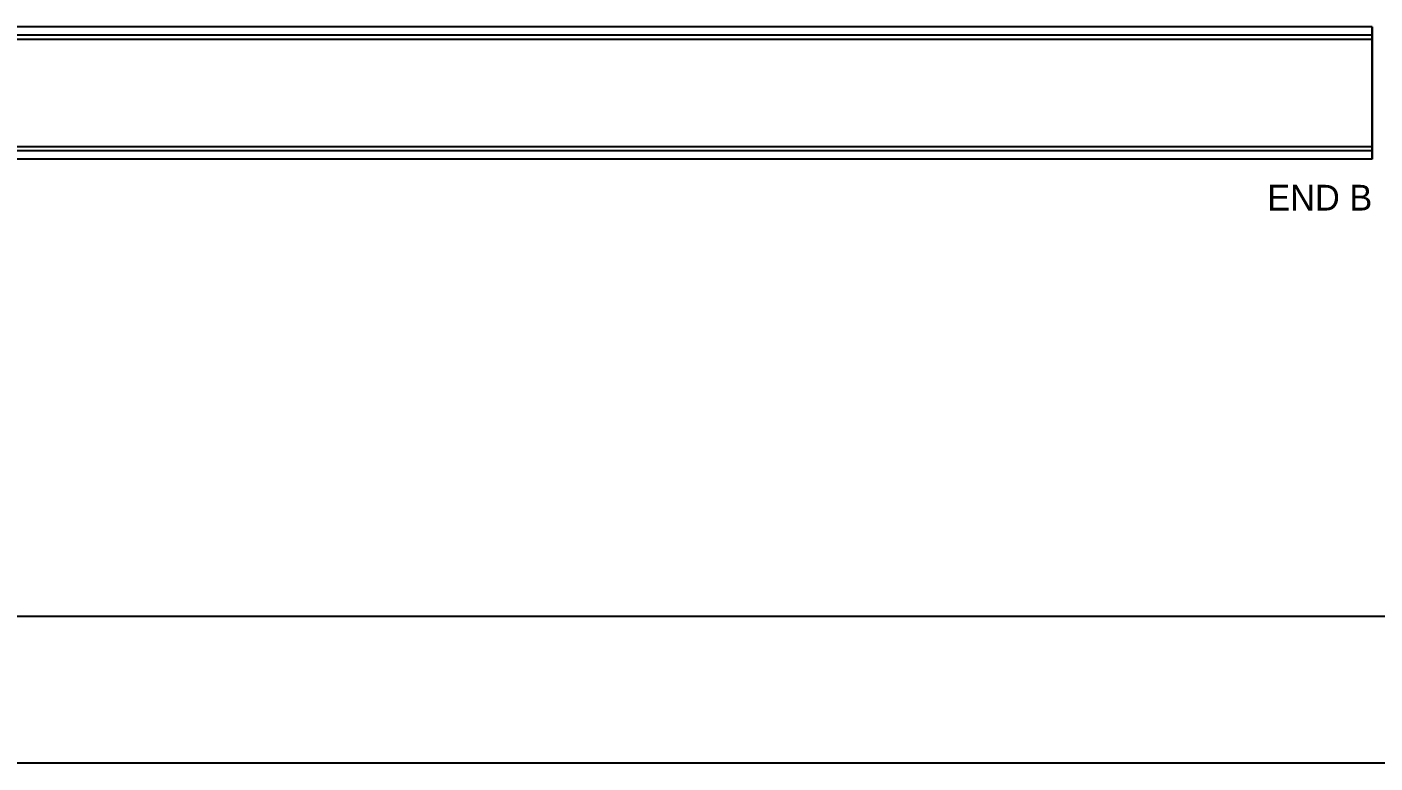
# Model space of a CAD drawing. Header units: inches. Extents: x 2 to 134, y 2 to 86.
# Drawn here: x 48.19 to 89, y 1.89 to 24.17 of the extents above; entities that cross this region are included whole.
import ezdxf
from ezdxf.enums import TextEntityAlignment as Align

# ---------------------------------------------------------------- set-up
doc = ezdxf.new("R2010")
doc.units = ezdxf.units.IN
doc.header["$MEASUREMENT"] = 0

msp = doc.modelspace()

# ---------------------------------------------------------------- linework, layer by layer
at = {"layer": 'OUTLINE'}
for p, q in [((88.92, 24.167), (21.08, 24.167)), ((88.92, 24.167), (21.08, 24.167)), ((88.92, 24.166), (88.92, 24.167)), ((88.92, 24.167), (88.92, 24.167)), ((88.92, 24.167), (88.92, 24.167)), ((88.92, 24.167), (88.92, 24.166)), ((88.92, 24.165), (88.92, 24.166)), ((88.92, 24.166), (88.92, 24.166)), ((88.92, 24.166), (88.92, 24.166)), ((88.92, 24.166), (88.92, 24.165)), ((88.92, 24.164), (88.92, 24.165)), ((88.92, 24.165), (88.92, 24.164)), ((88.92, 24.163), (88.92, 24.164)), ((88.92, 24.164), (88.92, 24.163)), ((88.92, 24.161), (88.92, 24.163)), ((88.92, 24.163), (88.92, 24.161)), ((88.92, 24.159), (88.92, 24.161)), ((88.92, 24.161), (88.92, 24.159)), ((88.92, 24.158), (88.92, 24.159)), ((88.92, 24.159), (88.92, 24.158)), ((88.92, 24.155), (88.92, 24.158)), ((88.92, 24.158), (88.92, 24.155)), ((88.92, 24.153), (88.92, 24.155)), ((88.92, 24.155), (88.92, 24.153)), ((88.92, 24.151), (88.92, 24.153)), ((88.92, 24.153), (88.92, 24.151)), ((88.92, 24.148), (88.92, 24.151)), ((88.92, 24.151), (88.92, 24.148)), ((88.92, 24.145), (88.92, 24.148)), ((88.92, 24.148), (88.92, 24.145)), ((88.92, 24.142), (88.92, 24.145)), ((88.92, 24.145), (88.92, 24.142)), ((88.92, 24.138), (88.92, 24.142)), ((88.92, 24.142), (88.92, 24.138)), ((88.92, 24.134), (88.92, 24.138)), ((88.92, 24.138), (88.92, 24.134)), ((88.92, 24.131), (88.92, 24.134)), ((88.92, 24.134), (88.92, 24.131)), ((88.92, 24.127), (88.92, 24.131)), ((88.92, 24.131), (88.92, 24.127)), ((88.92, 24.122), (88.92, 24.127)), ((88.92, 24.127), (88.92, 24.122)), ((88.92, 24.118), (88.92, 24.122)), ((88.92, 24.122), (88.92, 24.118)), ((88.92, 24.113), (88.92, 24.118)), ((88.92, 24.118), (88.92, 24.113)), ((88.92, 24.108), (88.92, 24.113)), ((88.92, 24.113), (88.92, 24.108)), ((88.92, 24.103), (88.92, 24.108)), ((88.92, 24.108), (88.92, 24.103)), ((88.92, 24.098), (88.92, 24.103)), ((88.92, 24.103), (88.92, 24.098)), ((88.92, 24.093), (88.92, 24.098)), ((88.92, 24.098), (88.92, 24.093)), ((88.92, 24.087), (88.92, 24.093)), ((88.92, 24.093), (88.92, 24.087)), ((88.92, 24.082), (88.92, 24.087)), ((88.92, 24.087), (88.92, 24.082)), ((88.92, 24.076), (88.92, 24.082)), ((88.92, 24.082), (88.92, 24.076)), ((88.92, 23.917), (21.08, 23.917)), ((88.92, 23.917), (21.08, 23.917)), ((88.92, 23.792), (21.08, 23.792)), ((88.92, 23.792), (21.08, 23.792)), ((88.92, 23.792), (21.08, 23.792)), ((88.92, 23.792), (21.08, 23.792)), ((88.92, 24.07), (88.92, 24.076)), ((88.92, 24.076), (88.92, 24.07)), ((88.92, 24.063), (88.92, 24.07)), ((88.92, 24.07), (88.92, 24.063)), ((88.92, 24.057), (88.92, 24.063)), ((88.92, 24.063), (88.92, 24.057)), ((88.92, 24.05), (88.92, 24.057)), ((88.92, 24.057), (88.92, 24.05)), ((88.92, 24.044), (88.92, 24.05)), ((88.92, 24.05), (88.92, 24.044)), ((88.92, 24.037), (88.92, 24.044)), ((88.92, 24.044), (88.92, 24.037)), ((88.92, 24.03), (88.92, 24.037)), ((88.92, 24.037), (88.92, 24.03)), ((88.92, 24.022), (88.92, 24.03)), ((88.92, 24.03), (88.92, 24.022)), ((88.92, 24.015), (88.92, 24.022)), ((88.92, 24.022), (88.92, 24.015)), ((88.92, 24.008), (88.92, 24.015)), ((88.92, 24.015), (88.92, 24.008)), ((88.92, 24), (88.92, 24.008)), ((88.92, 24.008), (88.92, 24)), ((88.92, 23.992), (88.92, 24)), ((88.92, 24), (88.92, 23.992)), ((88.92, 23.984), (88.92, 23.992)), ((88.92, 23.992), (88.92, 23.984)), ((88.92, 23.977), (88.92, 23.984)), ((88.92, 23.984), (88.92, 23.977)), ((88.92, 23.968), (88.92, 23.977)), ((88.92, 23.977), (88.92, 23.968)), ((88.92, 23.96), (88.92, 23.968)), ((88.92, 23.968), (88.92, 23.96)), ((88.92, 23.952), (88.92, 23.96)), ((88.92, 23.96), (88.92, 23.952)), ((88.92, 23.944), (88.92, 23.952)), ((88.92, 23.952), (88.92, 23.944)), ((88.92, 23.935), (88.92, 23.944)), ((88.92, 23.944), (88.92, 23.935)), ((88.92, 23.927), (88.92, 23.935)), ((88.92, 23.935), (88.92, 23.927)), ((88.92, 23.918), (88.92, 23.927)), ((88.92, 23.927), (88.92, 23.918)), ((88.92, 23.909), (88.92, 23.918)), ((88.92, 23.918), (88.92, 23.909)), ((88.92, 23.916), (88.92, 23.917)), ((88.92, 23.917), (88.92, 23.917)), ((88.92, 23.917), (88.92, 23.917)), ((88.92, 23.917), (88.92, 23.917)), ((88.92, 23.917), (88.92, 23.917)), ((88.92, 23.917), (88.92, 23.916)), ((88.92, 23.915), (88.92, 23.916)), ((88.92, 23.916), (88.92, 23.916)), ((88.92, 23.916), (88.92, 23.916)), ((88.92, 23.916), (88.92, 23.916)), ((88.92, 23.916), (88.92, 23.916)), ((88.92, 23.916), (88.92, 23.915)), ((88.92, 23.914), (88.92, 23.915)), ((88.92, 23.915), (88.92, 23.915)), ((88.92, 23.915), (88.92, 23.915)), ((88.92, 23.915), (88.92, 23.914)), ((88.92, 23.913), (88.92, 23.914)), ((88.92, 23.914), (88.92, 23.914)), ((88.92, 23.914), (88.92, 23.914)), ((88.92, 23.914), (88.92, 23.913)), ((88.92, 23.912), (88.92, 23.913)), ((88.92, 23.913), (88.92, 23.912)), ((88.92, 23.911), (88.92, 23.912)), ((88.92, 23.912), (88.92, 23.911)), ((88.92, 23.91), (88.92, 23.911)), ((88.92, 23.911), (88.92, 23.91)), ((88.92, 23.909), (88.92, 23.91)), ((88.92, 23.91), (88.92, 23.909)), ((88.92, 23.908), (88.92, 23.909)), ((88.92, 23.909), (88.92, 23.908)), ((88.92, 23.901), (88.92, 23.909)), ((88.92, 23.909), (88.92, 23.901)), ((88.92, 23.907), (88.92, 23.908)), ((88.92, 23.908), (88.92, 23.907)), ((88.92, 23.906), (88.92, 23.907)), ((88.92, 23.907), (88.92, 23.906)), ((88.92, 23.905), (88.92, 23.906)), ((88.92, 23.906), (88.92, 23.905)), ((88.92, 23.903), (88.92, 23.905)), ((88.92, 23.905), (88.92, 23.903)), ((88.92, 23.902), (88.92, 23.903)), ((88.92, 23.903), (88.92, 23.902)), ((88.92, 23.9), (88.92, 23.902)), ((88.92, 23.902), (88.92, 23.9)), ((88.92, 23.892), (88.92, 23.901)), ((88.92, 23.901), (88.92, 23.892)), ((88.92, 23.899), (88.92, 23.9)), ((88.92, 23.9), (88.92, 23.899)), ((88.92, 23.897), (88.92, 23.899)), ((88.92, 23.899), (88.92, 23.897)), ((88.92, 23.896), (88.92, 23.897)), ((88.92, 23.897), (88.92, 23.896)), ((88.92, 23.894), (88.92, 23.896)), ((88.92, 23.896), (88.92, 23.894)), ((88.92, 23.892), (88.92, 23.894)), ((88.92, 23.894), (88.92, 23.892)), ((88.92, 23.89), (88.92, 23.892)), ((88.92, 23.892), (88.92, 23.89)), ((88.92, 23.883), (88.92, 23.892)), ((88.92, 23.892), (88.92, 23.883)), ((88.92, 23.888), (88.92, 23.89)), ((88.92, 23.89), (88.92, 23.888)), ((88.92, 23.886), (88.92, 23.888)), ((88.92, 23.888), (88.92, 23.886)), ((88.92, 23.884), (88.92, 23.886)), ((88.92, 23.886), (88.92, 23.884)), ((88.92, 23.882), (88.92, 23.884)), ((88.92, 23.884), (88.92, 23.882)), ((88.92, 23.874), (88.92, 23.883)), ((88.92, 23.883), (88.92, 23.874)), ((88.92, 23.88), (88.92, 23.882)), ((88.92, 23.882), (88.92, 23.88)), ((88.92, 23.878), (88.92, 23.88)), ((88.92, 23.88), (88.92, 23.878)), ((88.92, 23.876), (88.92, 23.878)), ((88.92, 23.878), (88.92, 23.876)), ((88.92, 23.873), (88.92, 23.876)), ((88.92, 23.876), (88.92, 23.873)), ((88.92, 23.865), (88.92, 23.874)), ((88.92, 23.874), (88.92, 23.865)), ((88.92, 23.871), (88.92, 23.873)), ((88.92, 23.873), (88.92, 23.871)), ((88.92, 23.869), (88.92, 23.871)), ((88.92, 23.871), (88.92, 23.869)), ((88.92, 23.866), (88.92, 23.869)), ((88.92, 23.869), (88.92, 23.866)), ((88.92, 23.864), (88.92, 23.866)), ((88.92, 23.866), (88.92, 23.864)), ((88.92, 23.856), (88.92, 23.865)), ((88.92, 23.865), (88.92, 23.856)), ((88.92, 23.861), (88.92, 23.864)), ((88.92, 23.864), (88.92, 23.861)), ((88.92, 23.859), (88.92, 23.861)), ((88.92, 23.861), (88.92, 23.859)), ((88.92, 23.856), (88.92, 23.859)), ((88.92, 23.859), (88.92, 23.856)), ((88.92, 23.853), (88.92, 23.856)), ((88.92, 23.856), (88.92, 23.853)), ((88.92, 23.847), (88.92, 23.856)), ((88.92, 23.856), (88.92, 23.847)), ((88.92, 23.851), (88.92, 23.853)), ((88.92, 23.853), (88.92, 23.851)), ((88.92, 23.848), (88.92, 23.851)), ((88.92, 23.851), (88.92, 23.848)), ((88.92, 23.845), (88.92, 23.848)), ((88.92, 23.848), (88.92, 23.845)), ((88.92, 23.838), (88.92, 23.847)), ((88.92, 23.847), (88.92, 23.838)), ((88.92, 23.842), (88.92, 23.845)), ((88.92, 23.845), (88.92, 23.842)), ((88.92, 23.84), (88.92, 23.842)), ((88.92, 23.842), (88.92, 23.84)), ((88.92, 23.837), (88.92, 23.84)), ((88.92, 23.84), (88.92, 23.837)), ((88.92, 23.828), (88.92, 23.838)), ((88.92, 23.838), (88.92, 23.828)), ((88.92, 23.834), (88.92, 23.837)), ((88.92, 23.837), (88.92, 23.834)), ((88.92, 23.831), (88.92, 23.834)), ((88.92, 23.834), (88.92, 23.831)), ((88.92, 23.828), (88.92, 23.831)), ((88.92, 23.831), (88.92, 23.828)), ((88.92, 23.825), (88.92, 23.828)), ((88.92, 23.828), (88.92, 23.825)), ((88.92, 23.819), (88.92, 23.828)), ((88.92, 23.828), (88.92, 23.819)), ((88.92, 23.822), (88.92, 23.825)), ((88.92, 23.825), (88.92, 23.822)), ((88.92, 23.819), (88.92, 23.822)), ((88.92, 23.822), (88.92, 23.819)), ((88.92, 23.816), (88.92, 23.819)), ((88.92, 23.819), (88.92, 23.816)), ((88.92, 23.81), (88.92, 23.819)), ((88.92, 23.819), (88.92, 23.81)), ((88.92, 23.813), (88.92, 23.816)), ((88.92, 23.816), (88.92, 23.813)), ((88.92, 23.81), (88.92, 23.813)), ((88.92, 23.813), (88.92, 23.81)), ((88.92, 23.807), (88.92, 23.81)), ((88.92, 23.81), (88.92, 23.807)), ((88.92, 23.801), (88.92, 23.81)), ((88.92, 23.81), (88.92, 23.801)), ((88.92, 23.804), (88.92, 23.807)), ((88.92, 23.807), (88.92, 23.804)), ((88.92, 23.801), (88.92, 23.804)), ((88.92, 23.804), (88.92, 23.801)), ((88.92, 23.798), (88.92, 23.801)), ((88.92, 23.801), (88.92, 23.798)), ((88.92, 23.792), (88.92, 23.801)), ((88.92, 23.801), (88.92, 23.792)), ((88.92, 23.795), (88.92, 23.798)), ((88.92, 23.798), (88.92, 23.795)), ((88.92, 23.792), (88.92, 23.795)), ((88.92, 23.795), (88.92, 23.792)), ((88.92, 23.792), (88.92, 20.542)), ((88.92, 20.542), (88.92, 23.792)), ((88.92, 23.792), (88.92, 20.542)), ((88.92, 20.542), (88.92, 23.792)), ((88.92, 20.542), (21.08, 20.542)), ((88.92, 20.542), (21.08, 20.542)), ((88.92, 20.542), (21.08, 20.542)), ((88.92, 20.542), (21.08, 20.542)), ((88.92, 20.417), (21.08, 20.417)), ((88.92, 20.417), (21.08, 20.417)), ((88.92, 20.539), (88.92, 20.542)), ((88.92, 20.542), (88.92, 20.539)), ((88.92, 20.532), (88.92, 20.542)), ((88.92, 20.542), (88.92, 20.532)), ((88.92, 20.536), (88.92, 20.539)), ((88.92, 20.539), (88.92, 20.536)), ((88.92, 20.532), (88.92, 20.536)), ((88.92, 20.536), (88.92, 20.532)), ((88.92, 20.529), (88.92, 20.532)), ((88.92, 20.532), (88.92, 20.529)), ((88.92, 20.523), (88.92, 20.532)), ((88.92, 20.532), (88.92, 20.523)), ((88.92, 20.526), (88.92, 20.529)), ((88.92, 20.529), (88.92, 20.526)), ((88.92, 20.523), (88.92, 20.526)), ((88.92, 20.526), (88.92, 20.523)), ((88.92, 20.52), (88.92, 20.523)), ((88.92, 20.523), (88.92, 20.52)), ((88.92, 20.514), (88.92, 20.523)), ((88.92, 20.523), (88.92, 20.514)), ((88.92, 20.517), (88.92, 20.52)), ((88.92, 20.52), (88.92, 20.517)), ((88.92, 20.514), (88.92, 20.517)), ((88.92, 20.517), (88.92, 20.514)), ((88.92, 20.511), (88.92, 20.514)), ((88.92, 20.514), (88.92, 20.511)), ((88.92, 20.505), (88.92, 20.514)), ((88.92, 20.514), (88.92, 20.505)), ((88.92, 20.508), (88.92, 20.511)), ((88.92, 20.511), (88.92, 20.508)), ((88.92, 20.505), (88.92, 20.508)), ((88.92, 20.508), (88.92, 20.505)), ((88.92, 20.502), (88.92, 20.505)), ((88.92, 20.505), (88.92, 20.502)), ((88.92, 20.496), (88.92, 20.505)), ((88.92, 20.505), (88.92, 20.496)), ((88.92, 20.5), (88.92, 20.502)), ((88.92, 20.502), (88.92, 20.5)), ((88.92, 20.497), (88.92, 20.5)), ((88.92, 20.5), (88.92, 20.497)), ((88.92, 20.494), (88.92, 20.497)), ((88.92, 20.497), (88.92, 20.494)), ((88.92, 20.487), (88.92, 20.496)), ((88.92, 20.496), (88.92, 20.487)), ((88.92, 20.491), (88.92, 20.494)), ((88.92, 20.494), (88.92, 20.491)), ((88.92, 20.488), (88.92, 20.491)), ((88.92, 20.491), (88.92, 20.488)), ((88.92, 20.485), (88.92, 20.488)), ((88.92, 20.488), (88.92, 20.485)), ((88.92, 20.478), (88.92, 20.487)), ((88.92, 20.487), (88.92, 20.478)), ((88.92, 20.483), (88.92, 20.485)), ((88.92, 20.485), (88.92, 20.483)), ((88.92, 20.48), (88.92, 20.483)), ((88.92, 20.483), (88.92, 20.48)), ((88.92, 20.477), (88.92, 20.48)), ((88.92, 20.48), (88.92, 20.477)), ((88.92, 20.469), (88.92, 20.478)), ((88.92, 20.478), (88.92, 20.469)), ((88.92, 20.475), (88.92, 20.477)), ((88.92, 20.477), (88.92, 20.475)), ((88.92, 20.472), (88.92, 20.475)), ((88.92, 20.475), (88.92, 20.472)), ((88.92, 20.47), (88.92, 20.472)), ((88.92, 20.472), (88.92, 20.47)), ((88.92, 20.467), (88.92, 20.47)), ((88.92, 20.47), (88.92, 20.467)), ((88.92, 20.46), (88.92, 20.469)), ((88.92, 20.469), (88.92, 20.46)), ((88.92, 20.465), (88.92, 20.467)), ((88.92, 20.467), (88.92, 20.465)), ((88.92, 20.462), (88.92, 20.465)), ((88.92, 20.465), (88.92, 20.462)), ((88.92, 20.46), (88.92, 20.462)), ((88.92, 20.462), (88.92, 20.46)), ((88.92, 20.458), (88.92, 20.46)), ((88.92, 20.46), (88.92, 20.458)), ((88.92, 20.451), (88.92, 20.46)), ((88.92, 20.46), (88.92, 20.451)), ((88.92, 20.455), (88.92, 20.458)), ((88.92, 20.458), (88.92, 20.455)), ((88.92, 20.453), (88.92, 20.455)), ((88.92, 20.455), (88.92, 20.453)), ((88.92, 20.451), (88.92, 20.453)), ((88.92, 20.453), (88.92, 20.451)), ((88.92, 20.449), (88.92, 20.451)), ((88.92, 20.451), (88.92, 20.449)), ((88.92, 20.442), (88.92, 20.451)), ((88.92, 20.451), (88.92, 20.442)), ((88.92, 20.447), (88.92, 20.449)), ((88.92, 20.449), (88.92, 20.447)), ((88.92, 20.445), (88.92, 20.447)), ((88.92, 20.447), (88.92, 20.445)), ((88.92, 20.443), (88.92, 20.445)), ((88.92, 20.445), (88.92, 20.443)), ((88.92, 20.441), (88.92, 20.443)), ((88.92, 20.443), (88.92, 20.441)), ((88.92, 20.433), (88.92, 20.442)), ((88.92, 20.442), (88.92, 20.433)), ((88.92, 20.439), (88.92, 20.441)), ((88.92, 20.441), (88.92, 20.439)), ((88.92, 20.438), (88.92, 20.439)), ((88.92, 20.439), (88.92, 20.438)), ((88.92, 20.436), (88.92, 20.438)), ((88.92, 20.438), (88.92, 20.436)), ((88.92, 20.434), (88.92, 20.436)), ((88.92, 20.436), (88.92, 20.434)), ((88.92, 20.433), (88.92, 20.434)), ((88.92, 20.434), (88.92, 20.433)), ((88.92, 20.431), (88.92, 20.433)), ((88.92, 20.433), (88.92, 20.431)), ((88.92, 20.424), (88.92, 20.433)), ((88.92, 20.433), (88.92, 20.424)), ((88.92, 20.43), (88.92, 20.431)), ((88.92, 20.431), (88.92, 20.43)), ((88.92, 20.429), (88.92, 20.43)), ((88.92, 20.43), (88.92, 20.429)), ((88.92, 20.427), (88.92, 20.429)), ((88.92, 20.429), (88.92, 20.427)), ((88.92, 20.426), (88.92, 20.427)), ((88.92, 20.427), (88.92, 20.426)), ((88.92, 20.425), (88.92, 20.426)), ((88.92, 20.426), (88.92, 20.425)), ((88.92, 20.424), (88.92, 20.425)), ((88.92, 20.425), (88.92, 20.424)), ((88.92, 20.423), (88.92, 20.424)), ((88.92, 20.424), (88.92, 20.423)), ((88.92, 20.415), (88.92, 20.424)), ((88.92, 20.424), (88.92, 20.415)), ((88.92, 20.422), (88.92, 20.423)), ((88.92, 20.423), (88.92, 20.422)), ((88.92, 20.421), (88.92, 20.422)), ((88.92, 20.422), (88.92, 20.421)), ((88.92, 20.42), (88.92, 20.421)), ((88.92, 20.421), (88.92, 20.42)), ((88.92, 20.419), (88.92, 20.42)), ((88.92, 20.42), (88.92, 20.42)), ((88.92, 20.42), (88.92, 20.42)), ((88.92, 20.42), (88.92, 20.419)), ((88.92, 20.418), (88.92, 20.419)), ((88.92, 20.419), (88.92, 20.419)), ((88.92, 20.419), (88.92, 20.419)), ((88.92, 20.419), (88.92, 20.418)), ((88.92, 20.417), (88.92, 20.418)), ((88.92, 20.418), (88.92, 20.418)), ((88.92, 20.418), (88.92, 20.418)), ((88.92, 20.418), (88.92, 20.417)), ((88.92, 20.417), (88.92, 20.417)), ((88.92, 20.417), (88.92, 20.417)), ((88.92, 20.417), (88.92, 20.417)), ((88.92, 20.417), (88.92, 20.417)), ((88.92, 20.417), (88.92, 20.417)), ((88.92, 20.417), (88.92, 20.417)), ((88.92, 20.417), (88.92, 20.417)), ((88.92, 20.417), (88.92, 20.417)), ((88.92, 20.407), (88.92, 20.415)), ((88.92, 20.415), (88.92, 20.407)), ((88.92, 20.398), (88.92, 20.407)), ((88.92, 20.407), (88.92, 20.398)), ((88.92, 20.167), (21.08, 20.167)), ((88.92, 20.167), (21.08, 20.167)), ((88.92, 20.39), (88.92, 20.398)), ((88.92, 20.398), (88.92, 20.39)), ((88.92, 20.381), (88.92, 20.39)), ((88.92, 20.39), (88.92, 20.381)), ((88.92, 20.373), (88.92, 20.381)), ((88.92, 20.381), (88.92, 20.373)), ((88.92, 20.365), (88.92, 20.373)), ((88.92, 20.373), (88.92, 20.365)), ((88.92, 20.357), (88.92, 20.365)), ((88.92, 20.365), (88.92, 20.357)), ((88.92, 20.349), (88.92, 20.357)), ((88.92, 20.357), (88.92, 20.349)), ((88.92, 20.341), (88.92, 20.349)), ((88.92, 20.349), (88.92, 20.341)), ((88.92, 20.333), (88.92, 20.341)), ((88.92, 20.341), (88.92, 20.333)), ((88.92, 20.326), (88.92, 20.333)), ((88.92, 20.333), (88.92, 20.326)), ((88.92, 20.318), (88.92, 20.326)), ((88.92, 20.326), (88.92, 20.318)), ((88.92, 20.311), (88.92, 20.318)), ((88.92, 20.318), (88.92, 20.311)), ((88.92, 20.304), (88.92, 20.311)), ((88.92, 20.311), (88.92, 20.304)), ((88.92, 20.297), (88.92, 20.304)), ((88.92, 20.304), (88.92, 20.297)), ((88.92, 20.29), (88.92, 20.297)), ((88.92, 20.297), (88.92, 20.29)), ((88.92, 20.283), (88.92, 20.29)), ((88.92, 20.29), (88.92, 20.283)), ((88.92, 20.277), (88.92, 20.283)), ((88.92, 20.283), (88.92, 20.277)), ((88.92, 20.27), (88.92, 20.277)), ((88.92, 20.277), (88.92, 20.27)), ((88.92, 20.264), (88.92, 20.27)), ((88.92, 20.27), (88.92, 20.264)), ((88.92, 20.258), (88.92, 20.264)), ((88.92, 20.264), (88.92, 20.258)), ((88.92, 20.252), (88.92, 20.258)), ((88.92, 20.258), (88.92, 20.252)), ((88.92, 20.246), (88.92, 20.252)), ((88.92, 20.252), (88.92, 20.246)), ((88.92, 20.24), (88.92, 20.246)), ((88.92, 20.246), (88.92, 20.24)), ((88.92, 20.235), (88.92, 20.24)), ((88.92, 20.24), (88.92, 20.235)), ((88.92, 20.23), (88.92, 20.235)), ((88.92, 20.235), (88.92, 20.23)), ((88.92, 20.225), (88.92, 20.23)), ((88.92, 20.23), (88.92, 20.225)), ((88.92, 20.22), (88.92, 20.225)), ((88.92, 20.225), (88.92, 20.22)), ((88.92, 20.215), (88.92, 20.22)), ((88.92, 20.22), (88.92, 20.215)), ((88.92, 20.211), (88.92, 20.215)), ((88.92, 20.215), (88.92, 20.211)), ((88.92, 20.207), (88.92, 20.211)), ((88.92, 20.211), (88.92, 20.207)), ((88.92, 20.203), (88.92, 20.207)), ((88.92, 20.207), (88.92, 20.203)), ((88.92, 20.199), (88.92, 20.203)), ((88.92, 20.203), (88.92, 20.199)), ((88.92, 20.195), (88.92, 20.199)), ((88.92, 20.199), (88.92, 20.195)), ((88.92, 20.192), (88.92, 20.195)), ((88.92, 20.195), (88.92, 20.192)), ((88.92, 20.189), (88.92, 20.192)), ((88.92, 20.192), (88.92, 20.189)), ((88.92, 20.186), (88.92, 20.189)), ((88.92, 20.189), (88.92, 20.186)), ((88.92, 20.183), (88.92, 20.186)), ((88.92, 20.186), (88.92, 20.183)), ((88.92, 20.18), (88.92, 20.183)), ((88.92, 20.183), (88.92, 20.18)), ((88.92, 20.178), (88.92, 20.18)), ((88.92, 20.18), (88.92, 20.178)), ((88.92, 20.176), (88.92, 20.178)), ((88.92, 20.178), (88.92, 20.176)), ((88.92, 20.174), (88.92, 20.176)), ((88.92, 20.176), (88.92, 20.174)), ((88.92, 20.172), (88.92, 20.174)), ((88.92, 20.174), (88.92, 20.172)), ((88.92, 20.171), (88.92, 20.172)), ((88.92, 20.172), (88.92, 20.171)), ((88.92, 20.169), (88.92, 20.171)), ((88.92, 20.171), (88.92, 20.169)), ((88.92, 20.168), (88.92, 20.169)), ((88.92, 20.169), (88.92, 20.168)), ((88.92, 20.167), (88.92, 20.168)), ((88.92, 20.168), (88.92, 20.168)), ((88.92, 20.168), (88.92, 20.168)), ((88.92, 20.168), (88.92, 20.167)), ((88.92, 20.167), (88.92, 20.167)), ((88.92, 20.167), (88.92, 20.167)), ((88.92, 20.167), (88.92, 20.167)), ((88.92, 20.167), (88.92, 20.167)), ((1.889, 6.333), (134.111, 6.333)), ((134.111, 1.889), (1.889, 1.889))]:
    msp.add_line(p, q, dxfattribs=at)

# ---------------------------------------------------------------- texts
at = {"layer": 'ANNOTATION'}
msp.add_text('END B', height=0.7778, dxfattribs=at).set_placement((88.92, 18.611), align=Align.RIGHT)

doc.saveas('drawing.dxf')
